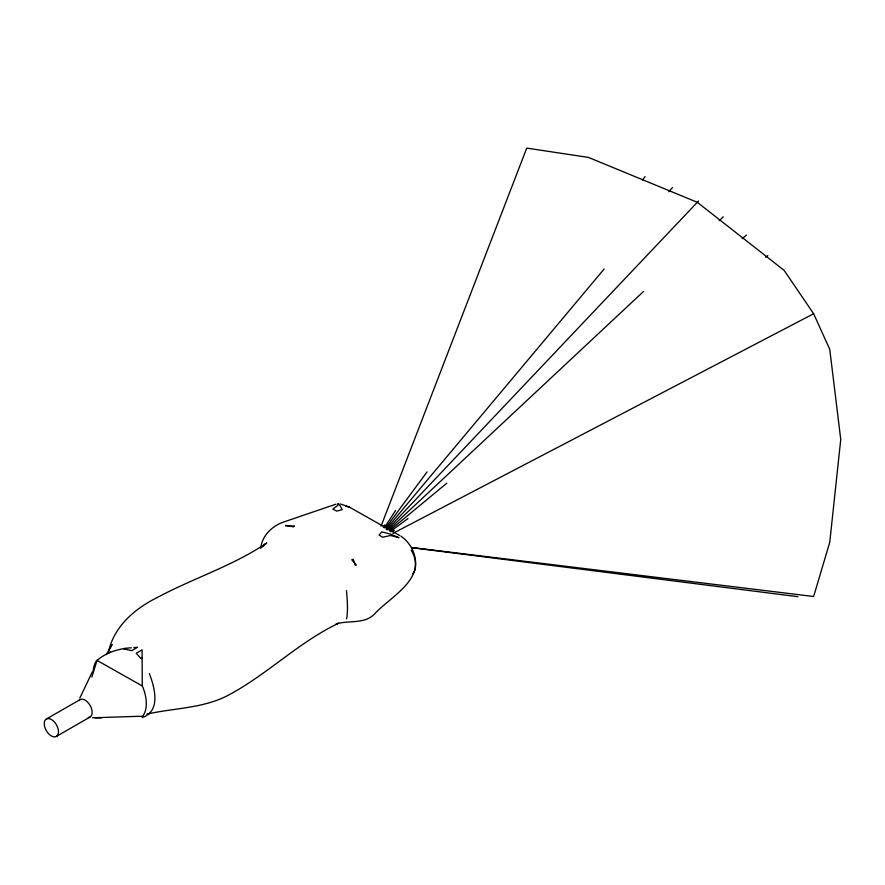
<?xml version="1.0" encoding="UTF-8"?>
<svg xmlns="http://www.w3.org/2000/svg" width="885" height="885" viewBox="0 0 885 885"><rect width="100%" height="100%" fill="white"/><g stroke="black" fill="none" stroke-linecap="round" stroke-linejoin="round"><path stroke-width="1.33" d="M260.754 548.401C261.683 536.244 271.85 526.199 282.901 522.283L336.012 504.162M414.788 570.736C417.997 557.882 411.89 543.6 400.982 536.233M381.026 526.243L526.741 148.105L588.448 157.408L697.303 202.3L784.165 270.401L813.636 313.744L829.754 349.376L840.75 439.469L829.754 542.262L813.636 596.512L411.625 547.483M91.83 677.036L97.062 660.42C106.454 652.234 119.044 648.55 131.29 647.787M92.195 672.113L79.816 698.121M383.327 527.316L384.676 524.916M106.3 654.612L112.074 644.457L108.778 650.763C114.619 625.54 135.847 607.94 158.149 597.065C193.771 578.016 233.275 565.703 266.772 542.936L262.967 546.388M384.322 527.891L395.562 510.49M412.83 573.701L414.136 571.721M386.059 527.427L427.035 471.915M642.576 179.954L645.043 176.613M262.015 547.251L264.294 544.22M386.103 529.219L604.156 268.996M668.872 191.768L672.412 187.543M142.153 657.964L141.025 658.617L136.224 653.241L142.109 649.844L142.264 685.952L142.994 687.479A34.305 19.935 60.1 0 1 143.105 715.666L142.374 717.525C161.17 711.153 154.632 687.313 149.366 673.562M386.933 529.927L698.542 200.995M388.692 529.772L643.638 291.342M719.217 220.664L723.244 216.891M108.523 653.23L110.426 651.559M389.455 530.657L446.825 483.166M742.15 238.651L746.398 235.133M390.185 531.575L408.007 518.544M765.602 257.247L767.837 255.621M392.033 531.785L394.356 530.292M125.017 648.285L123.889 648.937L131.677 650.663L137.573 647.278L133.801 647.577M46.529 718.919L80.192 699.548M56.209 736.519A10.045 5.841 60.1 0 0 53.476 721.054A10.045 5.841 60.1 0 0 44.416 725.578A10.045 5.841 60.1 0 0 56.209 736.519L89.861 717.149M392.929 533.389L813.636 313.744M336.234 623.914L338.568 623.283C298.046 642.433 266.075 675.753 226.25 696.285C201.448 708.531 173.416 708.066 146.976 714.118L149.51 713.421M336.333 623.903C348.922 620.042 364.421 624.511 374.643 613.891C389.831 597.043 428.163 578.093 411.215 550.204M92.482 717.812L138.226 716.33L142.374 716.363L142.374 717.525M95.292 717.823L101.443 717.879M411.569 547.66L797.85 596.689M340.515 504.007L349.486 507.028M345.825 506.176L349.774 507.304L399.788 535.569M142.264 685.952L97.062 660.42L96.332 661.106A34.305 19.935 60.1 0 0 93.157 671.914M78.997 700.522A10.045 5.841 60.1 0 1 90.259 705.732A10.045 5.841 60.1 0 1 88.345 717.525M346.455 590.649A33.707 5.575 83.1 0 1 346.555 618.836M398.781 537.637L390.539 534.109L381.745 531.885L379.034 535.005L382.63 537.228L390.429 535.502L398.781 537.637M294.196 526.088L293.588 526.896L285.866 525.314L285.468 525.834L294.196 526.088M338.645 503.665L337.517 505.601L332.871 509.118L336.809 511.143L342.252 509.572L339.962 505.523L337.827 503.687L338.645 503.665M352.518 559.464L351.799 559.785L356.345 565.128L355.427 565.36L353.215 559.431L352.518 559.464"/></g></svg>
